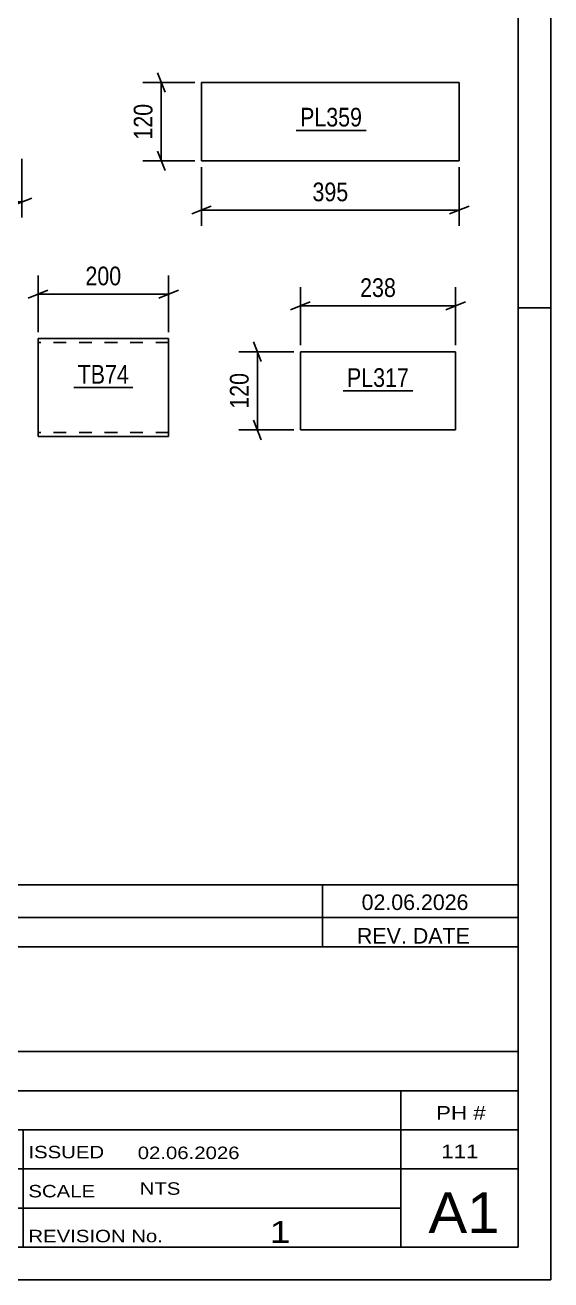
# Model space of a CAD drawing. Header units: millimetres. Extents: x 0 to 594, y 0 to 420.
# Drawn here: x 513.4 to 594, y 0 to 192.3 of the extents above; entities that cross this region are included whole.
import ezdxf

# ---------------------------------------------------------------- set-up
doc = ezdxf.new("R2010")
doc.units = ezdxf.units.MM
doc.linetypes.add('DXK_LINE_DOT2', pattern=[3.9198, 1.9599, -1.9599])
doc.styles.add('Arial Narrow', font='ARIALN.TTF', dxfattribs={"height": 0.2})

# ---------------------------------------------------------------- blocks, each defined once
blk = doc.blocks.new('Unknown-570345816-1135')
at = {"color": 5, "linetype": 'Continuous'}
for p, q in [((594, 0), (594, 420)), ((589, 5), (589, 415)), ((594, 149), (589, 149)), ((5, 5), (589, 5)), ((0, 0), (594, 0))]:
    blk.add_line(p, q, dxfattribs=at)
blk = doc.blocks.new('Part-570345816-11814 - 11813')
at = {"color": 2, "linetype": 'Continuous'}
for p, q in [((555.62, 142.28), (555.62, 130.28)), ((555.62, 142.28), (579.4, 142.28)), ((579.4, 142.28), (579.4, 130.28)), ((555.62, 130.28), (579.4, 130.28))]:
    blk.add_line(p, q, dxfattribs=at)
blk = doc.blocks.new('Part-570345816-11822 - 11821')
at = {"color": 2, "linetype": 'Continuous'}
for p, q in [((540.46, 183.54), (540.46, 171.54)), ((540.46, 183.54), (579.96, 183.54)), ((579.96, 183.54), (579.96, 171.54)), ((540.46, 171.54), (579.96, 171.54))]:
    blk.add_line(p, q, dxfattribs=at)
blk = doc.blocks.new('Part-570345816-11834 - 11833')
at = {"color": 2, "linetype": 'Continuous'}
for p, q in [((535.42, 144.28), (515.42, 144.28)), ((515.42, 144.28), (515.42, 129.37)), ((535.42, 144.28), (535.42, 129.28)), ((515.42, 129.37), (515.42, 129.28)), ((515.42, 129.28), (535.42, 129.28))]:
    blk.add_line(p, q, dxfattribs=at)
at = {"color": 7, "linetype": 'DXK_LINE_DOT2'}
for p, q in [((535.42, 143.68), (515.42, 143.68)), ((515.42, 129.88), (515.42, 129.93)), ((535.42, 129.88), (515.42, 129.88)), ((535.42, 129.88), (535.42, 129.93))]:
    blk.add_line(p, q, dxfattribs=at)
blk = doc.blocks.new('StraightDimension-570345816-2224 - 2208')
at = {"color": 7, "linetype": 'Continuous'}
for p, q in [((490.96, 171.85), (490.96, 162.83)), ((512.95, 171.85), (512.95, 162.83)), ((492.46, 165.83), (489.46, 164.63)), ((511.45, 164.63), (514.45, 165.83)), ((490.96, 165.23), (512.95, 165.23))]:
    blk.add_line(p, q, dxfattribs=at)
at = {"color": 0}
blk.add_wipeout([(505.3, 165.98), (505.3, 170.18), (498.61, 170.18), (498.61, 165.98)], dxfattribs=at)
at = {"color": 3, "style": 'Arial Narrow'}
blk.add_text('220', height=2.863, dxfattribs=at).set_placement((499.21, 166.58))
blk = doc.blocks.new('StraightDimension-570345816-11984 - 11813')
at = {"color": 7, "linetype": 'Continuous'}
for p, q in [((548.43, 143.78), (549.63, 140.78)), ((554.62, 142.28), (546.18, 142.28)), ((549.03, 130.28), (549.03, 142.28)), ((549.63, 128.78), (548.43, 131.78)), ((554.62, 130.28), (546.18, 130.28))]:
    blk.add_line(p, q, dxfattribs=at)
at = {"color": 0}
blk.add_wipeout([(548.28, 139.62), (544.08, 139.62), (544.08, 132.94), (548.28, 132.94)], dxfattribs=at)
at = {"color": 3, "style": 'Arial Narrow'}
blk.add_text('120', height=2.863, rotation=90.0002, dxfattribs=at).set_placement((547.68, 133.54))
blk = doc.blocks.new('StraightDimension-570345816-11988 - 11813')
at = {"color": 7, "linetype": 'Continuous'}
for p, q in [((555.62, 143.28), (555.62, 152.17)), ((579.4, 143.28), (579.4, 152.17)), ((557.12, 149.92), (554.12, 148.72)), ((555.62, 149.32), (579.4, 149.32)), ((577.9, 148.72), (580.9, 149.92))]:
    blk.add_line(p, q, dxfattribs=at)
at = {"color": 0}
blk.add_wipeout([(570.85, 150.07), (570.85, 154.27), (564.17, 154.27), (564.17, 150.07)], dxfattribs=at)
at = {"color": 3, "style": 'Arial Narrow'}
blk.add_text('238', height=2.863, dxfattribs=at).set_placement((564.77, 150.67))
blk = doc.blocks.new('StraightDimension-570345816-11992 - 11821')
at = {"color": 7, "linetype": 'Continuous'}
for p, q in [((533.7, 185.04), (534.9, 182.04)), ((539.46, 183.54), (531.45, 183.54)), ((534.3, 171.54), (534.3, 183.54)), ((539.46, 171.54), (531.45, 171.54)), ((534.9, 170.04), (533.7, 173.04))]:
    blk.add_line(p, q, dxfattribs=at)
at = {"color": 0}
blk.add_wipeout([(533.55, 180.88), (529.35, 180.88), (529.35, 174.19), (533.55, 174.19)], dxfattribs=at)
at = {"color": 3, "style": 'Arial Narrow'}
blk.add_text('120', height=2.863, rotation=90.0002, dxfattribs=at).set_placement((532.95, 174.79))
blk = doc.blocks.new('StraightDimension-570345816-11996 - 11821')
at = {"color": 7, "linetype": 'Continuous'}
for p, q in [((540.46, 170.54), (540.46, 161.59)), ((579.96, 170.54), (579.96, 161.59)), ((541.96, 164.59), (538.96, 163.39)), ((540.46, 163.99), (579.96, 163.99)), ((578.46, 163.39), (581.46, 164.59))]:
    blk.add_line(p, q, dxfattribs=at)
at = {"color": 0}
blk.add_wipeout([(563.55, 164.74), (563.55, 168.94), (556.87, 168.94), (556.87, 164.74)], dxfattribs=at)
at = {"color": 3, "style": 'Arial Narrow'}
blk.add_text('395', height=2.863, dxfattribs=at).set_placement((557.47, 165.34))
blk = doc.blocks.new('StraightDimension-570345816-12000 - 11833')
at = {"color": 7, "linetype": 'Continuous'}
for p, q in [((515.42, 145.28), (515.42, 153.96)), ((535.42, 145.28), (535.42, 153.96)), ((516.92, 151.71), (513.92, 150.51)), ((515.42, 151.11), (535.42, 151.11)), ((533.92, 150.51), (536.92, 151.71))]:
    blk.add_line(p, q, dxfattribs=at)
at = {"color": 0}
blk.add_wipeout([(528.76, 151.86), (528.76, 156.06), (522.08, 156.06), (522.08, 151.86)], dxfattribs=at)
at = {"color": 3, "style": 'Arial Narrow'}
blk.add_text('200', height=2.863, dxfattribs=at).set_placement((522.68, 152.46))
blk = doc.blocks.new('Unknown-570345816-19382')
at = {"color": 7, "linetype": 'Continuous'}
for p, q in [((429, 51.05), (429, 5)), ((429, 51.05), (589, 51.05)), ((589, 51), (589, 5)), ((429, 35), (589, 35)), ((469.14, 35), (469.14, 5)), ((429, 29), (589, 29)), ((571, 5.05), (571, 29.05)), ((429, 23), (589, 23)), ((513.14, 23), (513.14, 5)), ((429, 17), (589, 17)), ((429, 11), (571, 11)), ((429, 5), (589, 5))]:
    blk.add_line(p, q, dxfattribs=at)
at = {"color": 7, "style": 'Arial Narrow'}
for s, height, width, p in [('DRAWING TITLE', 1.9089, 1.425378, (433.88, 30.61)), ('TRUSS', 1.909, 1.425378, (470.81, 30.59)), ('TERMINAL BUILDING', 1.9089, 1.425378, (471.06, 25.07)), ('CONTRACT', 1.909, 1.425378, (433.88, 24.71)), ('MODELLED BY', 1.9089, 1.425378, (433.88, 18.98)), ('GSK', 1.909, 1.425378, (470.88, 19.04)), ('ISSUED', 1.909, 1.425378, (513.94, 18.64)), ('02.06.2026', 1.909, 1.425378, (530.69, 18.52)), ('CONTRACT NO', 1.9089, 1.425378, (433.88, 12.66)), ('AN-C-1376', 1.909, 1.425378, (471.23, 12.78)), ('SCALE', 1.909, 1.425378, (513.94, 12.65)), ('A1', 6.204, 1.25, (575.24, 7.2)), ('DRAWING No', 1.909, 1.425378, (433.56, 7)), ('[TR.562]', 1.909, 1.425378, (471.46, 6.99)), ('REVISION No.', 1.9089, 1.425378, (513.94, 5.77)), ('1', 3.34, 1.5, (550.91, 5.68))]:
    blk.add_text(s, height=height, dxfattribs=dict(at, width=width)).set_placement(p)
at = {"color": 7, "linetype": 'Continuous', "style": 'Arial Narrow'}
for s, height, width, p in [('PH #', 2.1, 1.42538, (576.4, 24.55)), ('111', 2.1, 1.42538, (577.19, 18.65)), ('NTS', 1.909, 1.425378, (531, 13.05))]:
    blk.add_text(s, height=height, dxfattribs=dict(at, width=width)).set_placement(p)
blk = doc.blocks.new('Unknown-570345816-19383')
at = {"color": 7, "linetype": 'Continuous'}
for p, q in [((429, 60.55), (589, 60.55)), ((589, 60.55), (429, 60.55)), ((429, 60.55), (429, 55.55)), ((438, 60.55), (438, 55.55)), ((462, 60.55), (462, 55.55)), ((559, 60.55), (559, 55.55)), ((589, 60.55), (589, 55.55)), ((429, 55.55), (589, 55.55)), ((429, 55.55), (429, 51.05)), ((429, 55.55), (589, 55.55)), ((438, 55.55), (438, 51.05)), ((462, 55.55), (462, 51.05)), ((559, 55.55), (559, 51.05)), ((589, 55.55), (589, 51.05)), ((589, 51.05), (429, 51.05))]:
    blk.add_line(p, q, dxfattribs=at)
at = {"color": 7, "linetype": 'Continuous', "style": 'Arial Narrow'}
for s, height, width, p in [('1', 2.39, 1.196471, (432.16, 56.7)), ('0', 2.39, 1.196471, (447, 56.7)), ('ISSUED FOR CONSTRUCTION', 2.3861, 1.196471, (464, 56.7)), ('02.06.2026', 2.386, 1.196471, (565, 56.7)), ('No', 2.386, 1.2, (430.54, 51.55)), ('REV MARK', 2.386, 1.2, (439, 51.55)), ('REVISION DESCRIPTION', 2.3861, 1.2, (464, 51.55)), ('REV. DATE', 2.386, 1.2, (564.28, 51.55))]:
    blk.add_text(s, height=height, dxfattribs=dict(at, width=width)).set_placement(p)
blk = doc.blocks.new('Mark-570345816-12066 - 11813')
at = {"color": 0}
blk.add_wipeout([(572.26, 136.88), (572.26, 139.88), (562.76, 139.88), (562.76, 136.88)], dxfattribs=at)
blk.add_wipeout([(572.26, 136.88), (572.26, 139.88), (562.76, 139.88), (562.76, 136.88)], dxfattribs=at)
at = {"color": 30, "linetype": 'Continuous'}
blk.add_line((562.16, 136.28), (572.86, 136.28), dxfattribs=at)
at = {"color": 3, "style": 'Arial Narrow'}
blk.add_text('PL317', height=2.863, dxfattribs=at).set_placement((562.76, 136.88))
blk = doc.blocks.new('Mark-570345816-12069 - 11821')
at = {"color": 0}
blk.add_wipeout([(565.08, 176.8), (565.08, 179.8), (555.57, 179.8), (555.57, 176.8)], dxfattribs=at)
blk.add_wipeout([(565.08, 176.8), (565.08, 179.8), (555.57, 179.8), (555.57, 176.8)], dxfattribs=at)
at = {"color": 30, "linetype": 'Continuous'}
blk.add_line((554.97, 176.2), (565.68, 176.2), dxfattribs=at)
at = {"color": 3, "style": 'Arial Narrow'}
blk.add_text('PL359', height=2.863, dxfattribs=at).set_placement((555.57, 176.8))
blk = doc.blocks.new('Mark-570345816-12072 - 11833')
at = {"color": 0}
blk.add_wipeout([(529.35, 137.38), (529.35, 140.38), (521.49, 140.38), (521.49, 137.38)], dxfattribs=at)
blk.add_wipeout([(529.35, 137.38), (529.35, 140.38), (521.49, 140.38), (521.49, 137.38)], dxfattribs=at)
at = {"color": 30, "linetype": 'Continuous'}
blk.add_line((520.89, 136.78), (529.95, 136.78), dxfattribs=at)
at = {"color": 3, "style": 'Arial Narrow'}
blk.add_text('TB74', height=2.863, dxfattribs=at).set_placement((521.49, 137.38))

msp = doc.modelspace()

# ---------------------------------------------------------------- block references
for name in ['Unknown-570345816-1135', 'Part-570345816-11822 - 11821', 'Part-570345816-11834 - 11833', 'Part-570345816-11814 - 11813', 'Unknown-570345816-19383', 'Unknown-570345816-19382']:
    msp.add_blockref(name, (0, 0))

# ---------------------------------------------------------------- next in the draw order: block references
for name in ['StraightDimension-570345816-11992 - 11821', 'Mark-570345816-12069 - 11821', 'StraightDimension-570345816-2224 - 2208', 'StraightDimension-570345816-12000 - 11833', 'StraightDimension-570345816-11984 - 11813', 'Mark-570345816-12072 - 11833', 'Mark-570345816-12066 - 11813']:
    msp.add_blockref(name, (0, 0))

# ---------------------------------------------------------------- next in the draw order: block references
for name in ['StraightDimension-570345816-11996 - 11821', 'StraightDimension-570345816-11988 - 11813']:
    msp.add_blockref(name, (0, 0))

doc.saveas('drawing.dxf')
